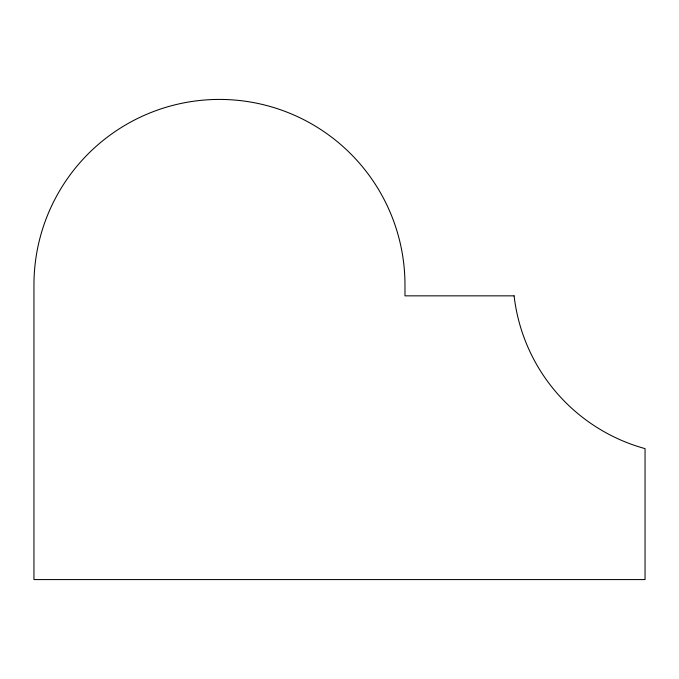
<?xml version="1.0" encoding="UTF-8"?>
<svg xmlns="http://www.w3.org/2000/svg" width="679" height="679" viewBox="0 0 679 679"><rect width="100%" height="100%" fill="white"/><g stroke="black" fill="none" stroke-linecap="round" stroke-linejoin="round"><path stroke-width="1.02" d="M514.096 295.849L404.973 295.849L404.973 284.934A185.511 185.511 0 0 0 219.461 99.423A185.511 185.511 0 0 0 33.95 284.934L33.95 579.577L645.05 579.577L645.05 448.624A179.765 179.765 0 0 1 514.096 295.849"/></g></svg>
